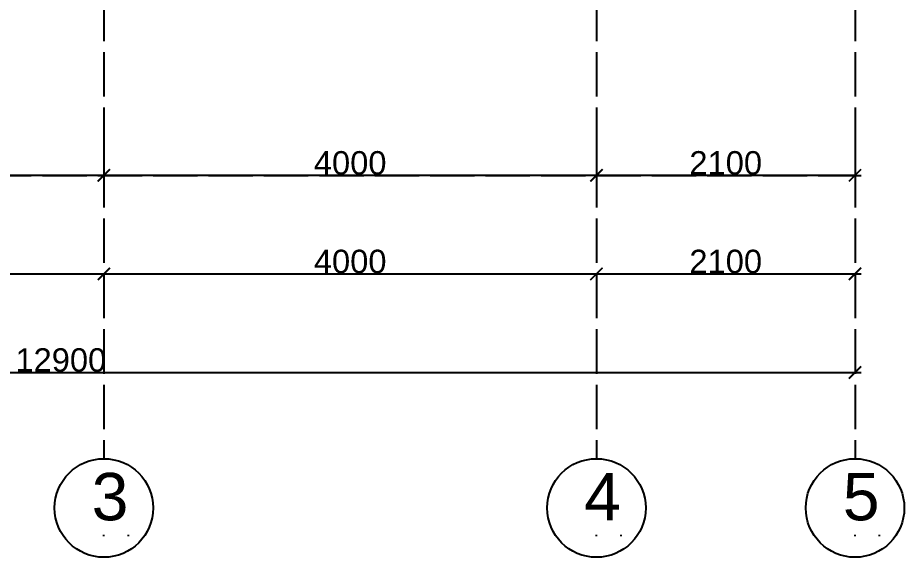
# Model space of a CAD drawing. Header units: millimetres. Extents: x -6014 to 220479, y -27718 to 28747.
# Drawn here: x 4986 to 12186, y -27137 to -22758 of the extents above; entities that cross this region are included whole.
import ezdxf

# ---------------------------------------------------------------- set-up
doc = ezdxf.new("R2010")
doc.units = ezdxf.units.MM
doc.header["$MEASUREMENT"] = 0
doc.linetypes.add('ACAD_ISO02W100', pattern=[15, 12, -3])
doc.layers.add('Plan 1', color=7, linetype='Continuous')
doc.styles.get("Standard").update_dxf_attribs({"font": 'arial.ttf'})
doc.dimstyles.new('GOST', dxfattribs={"dimtxt": 190, "dimasz": 100, "dimexe": 0.18, "dimexo": 0.06, "dimgap": 3, "dimtad": 1, "dimdec": 0, "dimzin": 0, "dimdsep": 46, "dimtxsty": 'Standard', "dimblk": 'ARCHTICK', "dimcen": 0.09, "dimclrt": 256, "dimadec": 0, "dimazin": 0, "dimtfac": 1, "dimtdec": 0, "dimtofl": 0, "dimtmove": 0, "dimatfit": 3, "dimldrblk": 'ARCHTICK', "dimfxl": 200, "dimfxlon": 1, "dimtolj": 1, "dimtzin": 0, "dimarcsym": 0})

# ---------------------------------------------------------------- blocks, each defined once
blk = doc.blocks.new('_ArchTick')
at = {"color": 0, "linetype": 'ByBlock', "const_width": 0.15}
blk.add_lwpolyline([(-0.5, -0.5), (0.5, 0.5)], dxfattribs=at)
blk = doc.blocks.new('*D313')
at = {"color": 0, "lineweight": -2, "transparency": 16777216}
for p, q in [((885.7, -23837.5), (885.7, -24037.7)), ((5685.5, -23837.5), (5685.5, -24037.7)), ((885.7, -24037.5), (5685.5, -24037.5))]:
    blk.add_line(p, q, dxfattribs=at)
at = {"layer": 'Defpoints', "color": 0, "transparency": 16777216}
for p in [(885.7, -22237.5), (5685.5, -22237.5), (5685.5, -24037.5)]:
    blk.add_point(p, dxfattribs=at)
at = {"color": 0, "lineweight": -2, "transparency": 16777216, "xscale": 100, "yscale": 100, "zscale": 100, "rotation": 180}
blk.add_blockref('_ArchTick', (885.7, -24037.5), dxfattribs=at)
at = {"color": 0, "lineweight": -2, "transparency": 16777216, "xscale": 100, "yscale": 100, "zscale": 100}
blk.add_blockref('_ArchTick', (5685.5, -24037.5), dxfattribs=at)
at = {"transparency": 16777216, "insert": (3285.6, -23937.5), "char_height": 190, "attachment_point": 5}
blk.add_mtext('\\A1;4800', dxfattribs=at)
blk = doc.blocks.new('*D314')
at = {"color": 0, "lineweight": -2, "transparency": 16777216}
for p, q in [((5685.5, -23837.5), (5685.5, -24037.7)), ((9685.5, -23837.5), (9685.5, -24037.7)), ((5685.5, -24037.5), (9685.5, -24037.5))]:
    blk.add_line(p, q, dxfattribs=at)
at = {"layer": 'Defpoints', "color": 0, "transparency": 16777216}
for p in [(5685.5, -22237.5), (9685.5, -22237.2), (9685.5, -24037.5)]:
    blk.add_point(p, dxfattribs=at)
at = {"color": 0, "lineweight": -2, "transparency": 16777216, "xscale": 100, "yscale": 100, "zscale": 100, "rotation": 180}
blk.add_blockref('_ArchTick', (5685.5, -24037.5), dxfattribs=at)
at = {"color": 0, "lineweight": -2, "transparency": 16777216, "xscale": 100, "yscale": 100, "zscale": 100}
blk.add_blockref('_ArchTick', (9685.5, -24037.5), dxfattribs=at)
at = {"transparency": 16777216, "insert": (7685.5, -23937.5), "char_height": 190, "attachment_point": 5}
blk.add_mtext('\\A1;4000', dxfattribs=at)
blk = doc.blocks.new('*D315')
at = {"color": 0, "lineweight": -2, "transparency": 16777216}
for p, q in [((9685.5, -23837.5), (9685.5, -24037.7)), ((11785.5, -23837.5), (11785.5, -24037.7)), ((9685.5, -24037.5), (11785.5, -24037.5))]:
    blk.add_line(p, q, dxfattribs=at)
at = {"layer": 'Defpoints', "color": 0, "transparency": 16777216}
for p in [(9685.5, -22237.2), (11785.5, -22237.5), (11785.5, -24037.5)]:
    blk.add_point(p, dxfattribs=at)
at = {"color": 0, "lineweight": -2, "transparency": 16777216, "xscale": 100, "yscale": 100, "zscale": 100, "rotation": 180}
blk.add_blockref('_ArchTick', (9685.5, -24037.5), dxfattribs=at)
at = {"color": 0, "lineweight": -2, "transparency": 16777216, "xscale": 100, "yscale": 100, "zscale": 100}
blk.add_blockref('_ArchTick', (11785.5, -24037.5), dxfattribs=at)
at = {"transparency": 16777216, "insert": (10735.5, -23937.5), "char_height": 190, "attachment_point": 5}
blk.add_mtext('\\A1;2100', dxfattribs=at)
blk = doc.blocks.new('*D301')
at = {"color": 0, "lineweight": -2, "transparency": 16777216}
for p, q in [((885.7, -24637.5), (885.7, -24837.7)), ((885.7, -24837.5), (5685.5, -24837.5)), ((5685.5, -24837.5), (5685.5, -24837.4))]:
    blk.add_line(p, q, dxfattribs=at)
at = {"layer": 'Defpoints', "color": 0, "transparency": 16777216}
for p in [(885.7, -22237.5), (5685.5, -24837.5), (5685.5, -24837.5)]:
    blk.add_point(p, dxfattribs=at)
at = {"color": 0, "lineweight": -2, "transparency": 16777216, "xscale": 100, "yscale": 100, "zscale": 100, "rotation": 180}
blk.add_blockref('_ArchTick', (885.7, -24837.5), dxfattribs=at)
at = {"color": 0, "lineweight": -2, "transparency": 16777216, "xscale": 100, "yscale": 100, "zscale": 100}
blk.add_blockref('_ArchTick', (5685.5, -24837.5), dxfattribs=at)
at = {"transparency": 16777216, "insert": (3285.6, -24737.5), "char_height": 190, "attachment_point": 5}
blk.add_mtext('\\A1;4800', dxfattribs=at)
blk = doc.blocks.new('*D302')
at = {"color": 0, "lineweight": -2, "transparency": 16777216}
for p, q in [((5685.5, -24837.5), (5685.5, -24837.4)), ((5685.5, -24837.5), (9685.5, -24837.5)), ((9685.5, -24837.5), (9685.5, -24837.4))]:
    blk.add_line(p, q, dxfattribs=at)
at = {"layer": 'Defpoints', "color": 0, "transparency": 16777216}
for p in [(5685.5, -24837.5), (9685.5, -24837.5), (9685.5, -24837.5)]:
    blk.add_point(p, dxfattribs=at)
at = {"color": 0, "lineweight": -2, "transparency": 16777216, "xscale": 100, "yscale": 100, "zscale": 100, "rotation": 180}
blk.add_blockref('_ArchTick', (5685.5, -24837.5), dxfattribs=at)
at = {"color": 0, "lineweight": -2, "transparency": 16777216, "xscale": 100, "yscale": 100, "zscale": 100}
blk.add_blockref('_ArchTick', (9685.5, -24837.5), dxfattribs=at)
at = {"transparency": 16777216, "insert": (7685.5, -24737.5), "char_height": 190, "attachment_point": 5}
blk.add_mtext('\\A1;4000', dxfattribs=at)
blk = doc.blocks.new('*D303')
at = {"color": 0, "lineweight": -2, "transparency": 16777216}
for p, q in [((9685.5, -24837.5), (9685.5, -24837.4)), ((9685.5, -24837.5), (11785.5, -24837.5)), ((11785.5, -24837.5), (11785.5, -24837.4))]:
    blk.add_line(p, q, dxfattribs=at)
at = {"layer": 'Defpoints', "color": 0, "transparency": 16777216}
for p in [(9685.5, -24837.5), (11785.5, -24837.5), (11785.5, -24837.5)]:
    blk.add_point(p, dxfattribs=at)
at = {"color": 0, "lineweight": -2, "transparency": 16777216, "xscale": 100, "yscale": 100, "zscale": 100, "rotation": 180}
blk.add_blockref('_ArchTick', (9685.5, -24837.5), dxfattribs=at)
at = {"color": 0, "lineweight": -2, "transparency": 16777216, "xscale": 100, "yscale": 100, "zscale": 100}
blk.add_blockref('_ArchTick', (11785.5, -24837.5), dxfattribs=at)
at = {"transparency": 16777216, "insert": (10735.5, -24737.5), "char_height": 190, "attachment_point": 5}
blk.add_mtext('\\A1;2100', dxfattribs=at)
blk = doc.blocks.new('*D316')
at = {"color": 0, "lineweight": -2, "transparency": 16777216}
for p, q in [((-1114.3, -25437.5), (-1114.3, -25637.7)), ((11785.5, -25437.5), (11785.5, -25637.7)), ((-1114.3, -25637.5), (11785.5, -25637.5))]:
    blk.add_line(p, q, dxfattribs=at)
at = {"layer": 'Defpoints', "color": 0, "transparency": 16777216}
for p in [(-1114.3, -22237.5), (11785.5, -22237.5), (11785.5, -25637.5)]:
    blk.add_point(p, dxfattribs=at)
at = {"color": 0, "lineweight": -2, "transparency": 16777216, "xscale": 100, "yscale": 100, "zscale": 100, "rotation": 180}
blk.add_blockref('_ArchTick', (-1114.3, -25637.5), dxfattribs=at)
at = {"color": 0, "lineweight": -2, "transparency": 16777216, "xscale": 100, "yscale": 100, "zscale": 100}
blk.add_blockref('_ArchTick', (11785.5, -25637.5), dxfattribs=at)
at = {"transparency": 16777216, "insert": (5335.6, -25537.5), "char_height": 190, "attachment_point": 5}
blk.add_mtext('\\A1;12900', dxfattribs=at)

msp = doc.modelspace()

# ---------------------------------------------------------------- linework, layer by layer
at = {"color": 18, "true_color": 0x000000}
for centre in [(5685.51433, -26737.36447), (9685.51433, -26737.36447), (11785.51433, -26737.36447)]:
    msp.add_circle(centre, 400, dxfattribs=at)
at = {"layer": 'Plan 1', "color": 251, "linetype": 'ACAD_ISO02W100', "ltscale": 30, "true_color": 0x636466}
for p, q in [((-1114.2753, -24037.54447), (11835.7247, -24037.54447)), ((-1114.2753, -24837.54447), (11835.7247, -24837.54447)), ((-1114.2753, -25637.54447), (11835.7247, -25637.54447)), ((5685.51433, -26967.34381), (5685.51433, -26954.83)), ((5885.51433, -26967.34381), (5885.51433, -26954.83)), ((9685.51433, -26967.34381), (9685.51433, -26954.83)), ((9885.51433, -26967.34381), (9885.51433, -26954.83)), ((11785.51433, -26967.34381), (11785.51433, -26954.83)), ((11985.51433, -26967.34381), (11985.51433, -26954.83))]:
    msp.add_line(p, q, dxfattribs=at)
for points in [[(5685.51433, -7737.36447), (5685.51433, -26337.36447)], [(9685.51433, -7737.36447), (9685.51433, -26337.36447)], [(11785.51433, -7737.36447), (11785.51433, -26337.36447)]]:
    msp.add_lwpolyline(points, dxfattribs=at)

# ---------------------------------------------------------------- texts
at = {"layer": 'Plan 1', "char_height": 384.87481, "attachment_point": 1}
for s, insert in [('3', (5586.02141, -26452.60219)), ('4', (9586.02141, -26452.60219)), ('5', (11686.02141, -26452.60219))]:
    msp.add_mtext_dynamic_manual_height_columns(s, width=384.8748082, gutter_width=0.54982, heights=[0], dxfattribs=dict(at, insert=insert))

# ---------------------------------------------------------------- dimensions: what is measured, and where the dimension line sits
at = {"color": 18, "true_color": 0x000000}
dim = msp.add_linear_dim(base=(11785.51433, -25637.54447), p1=(-1114.2753, -22237.54447), p2=(11785.51433, -22237.54447), dimstyle='GOST', dxfattribs=at)
dim.commit()
dim.dimension.update_dxf_attribs({"geometry": '*D316', "text_midpoint": (5335.61952, -25537.5356)})
for base, p1, p2, picture, middle in [((5685.51433, -24037.54447), (885.7247, -22237.54447), (5685.51433, -22237.54447), '*D313', (3285.61952, -23937.5356)), ((5685.51433, -24837.54447), (885.7247, -22237.54447), (5685.51433, -24837.54447), '*D301', (3285.61952, -24737.5356)), ((9685.51433, -24037.54447), (5685.51433, -22237.54447), (9685.51433, -22237.20896), '*D314', (7685.51433, -23937.5356)), ((11785.51433, -24037.54447), (9685.51433, -22237.20896), (11785.51433, -22237.54447), '*D315', (10735.51433, -23937.5356)), ((9685.51433, -24837.54447), (5685.51433, -24837.54447), (9685.51433, -24837.54447), '*D302', (7685.51433, -24737.5356)), ((11785.51433, -24837.54447), (9685.51433, -24837.54447), (11785.51433, -24837.54447), '*D303', (10735.51433, -24737.5356))]:
    dim = msp.add_linear_dim(base=base, p1=p1, p2=p2, dimstyle='GOST', override={"dimtmove": 1}, dxfattribs=at)
    dim.commit()
    dim.dimension.update_dxf_attribs({"geometry": picture, "text_midpoint": middle})

doc.saveas('drawing.dxf')
